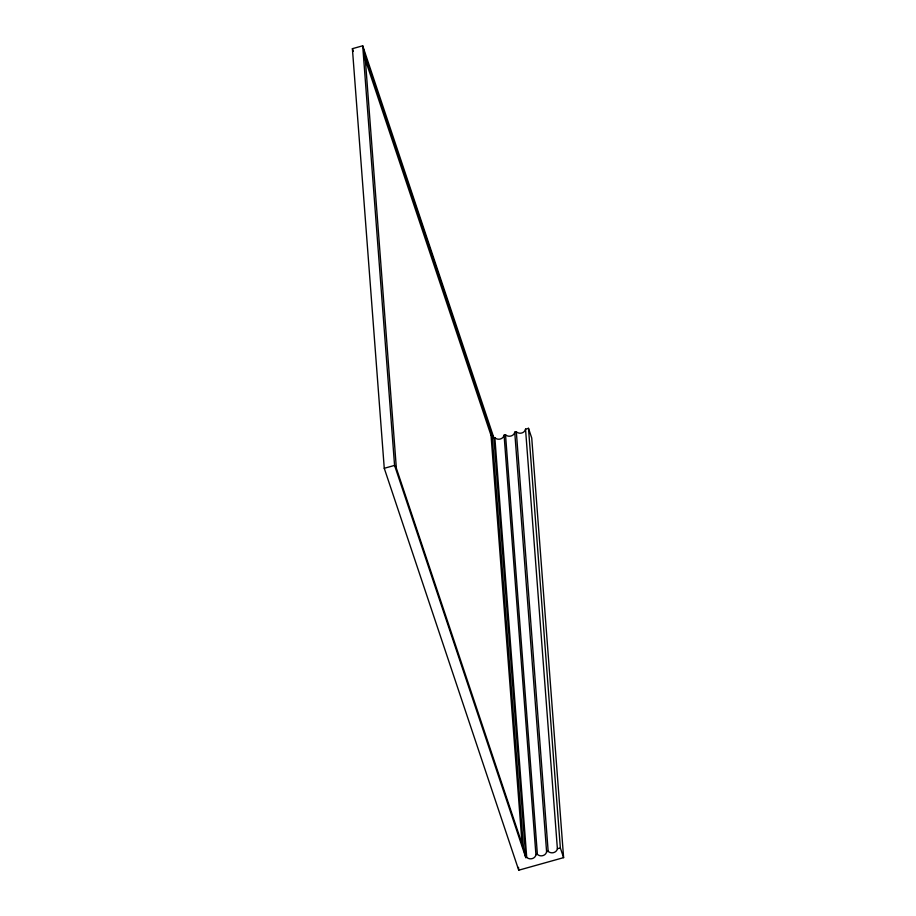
<?xml version="1.0" encoding="UTF-8"?>
<svg xmlns="http://www.w3.org/2000/svg" width="916" height="916" viewBox="0 0 916 916"><rect width="100%" height="100%" fill="white"/><g stroke="black" fill="none" stroke-linecap="round" stroke-linejoin="round"><path stroke-width="1.37" d="M384.262 468.294L352.397 48.685L362.702 45.8L493.93 437.997L525.795 857.616L526.711 857.353A5.347 4.763 -4.3 0 0 532.185 858.613A5.347 4.763 -4.3 0 0 535.929 854.765L537.383 854.365A5.347 4.763 -4.3 0 0 542.845 855.624A5.347 4.763 -4.3 0 0 546.6 851.788L548.169 851.342A5.347 4.763 -4.3 0 0 553.63 852.601A5.347 4.763 -4.3 0 0 557.386 848.766L560.352 847.93L528.498 428.322L525.532 429.146A5.347 4.763 -4.3 0 1 521.776 432.993A5.347 4.763 -4.3 0 1 516.315 431.734L514.735 432.169A5.347 4.763 -4.3 0 1 510.979 436.016A5.347 4.763 -4.3 0 1 505.517 434.757L504.075 435.157A5.347 4.763 -4.3 0 1 500.319 439.004A5.347 4.763 -4.3 0 1 494.858 437.733L493.93 437.997L492.132 435.146L365.003 55.212L362.702 45.8L394.567 465.408L525.795 857.616L523.494 848.205L396.365 468.259L394.567 465.408L384.262 468.294L518.731 870.2L563.603 857.639L531.738 438.02L528.498 428.322M522.189 845.663L491.045 435.455L492.132 435.146L523.494 848.205M491.045 435.455L363.915 55.51L365.003 55.212L396.365 468.259M352.397 48.685L353.301 51.388M560.352 847.93L563.603 857.639M525.532 429.146L557.386 848.766M516.315 431.734L548.169 851.342M514.735 432.169L546.6 851.788M505.517 434.757L537.383 854.365M504.075 435.157L535.929 854.765M494.858 437.733L526.711 857.353M518.513 867.36L518.731 870.2"/></g></svg>
